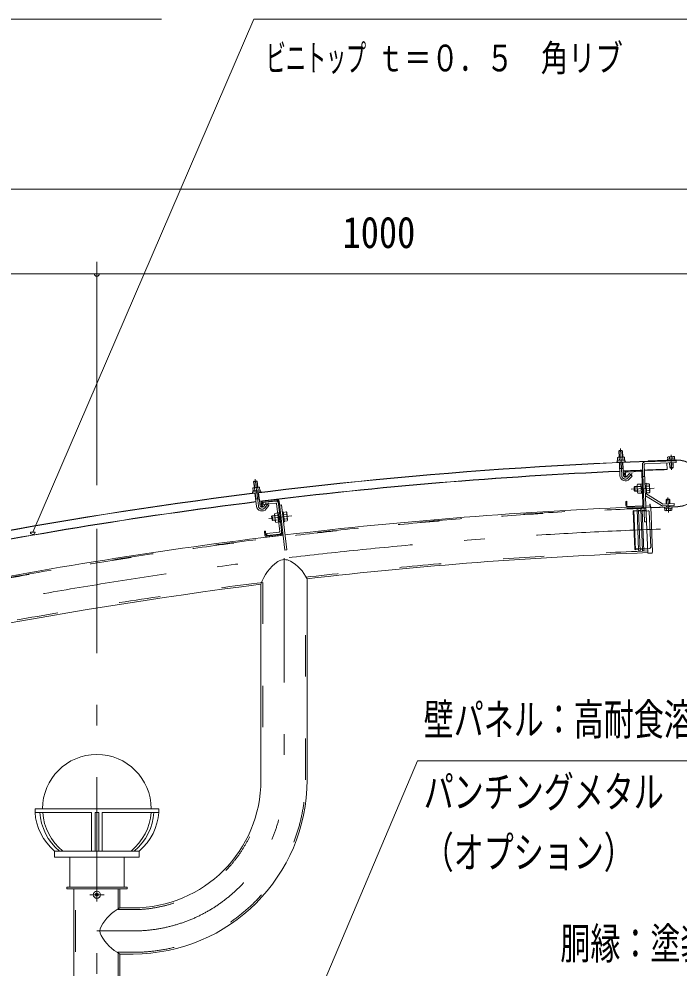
# Model space of a CAD drawing. Units: millimetres, scale not verified. Extents: x -37128 to 37128, y -29862 to 29862.
# Drawn here: x 30001 to 33828, y 20780 to 26285 of the extents above; entities that cross this region are included whole.
import ezdxf
from ezdxf.enums import TextEntityAlignment as Align

# ---------------------------------------------------------------- set-up
doc = ezdxf.new("R2010")
doc.units = ezdxf.units.MM
doc.header["$LTSCALE"] = 60
doc.linetypes.add('USER2', pattern=[10, 4, -6])
doc.linetypes.add('USER3', pattern=[24, 12, -5, 2, -5])
for name, color, linetype, lineweight in [('0-0_0', 7, 'Continuous', 18), ('0-6_2-0BOLD', 7, 'Continuous', 18), ('0-7_2-1HIDDEN', 3, 'USER2', 18), ('0-8_2-2CENTER', 3, 'USER3', 18), ('0-9_2-4THIN', 4, 'Continuous', 18), ('0-A_2-5DIM', 3, 'Continuous', 18)]:
    doc.layers.add(name, color=color, linetype=linetype, lineweight=lineweight)
doc.styles.add('ＭＳ ゴシック', font='')
doc.styles.get('ＭＳ ゴシック').set_extended_font_data('MS Gothic')

# ---------------------------------------------------------------- blocks, each defined once
blk = doc.blocks.new('ledl')
at = {"layer": '0-0_0'}
for p, q in [((14388.17, 13926.97), (14183.17, 13926.97)), ((14183.17, 13920.97), (14183.17, 13926.97)), ((14276.67, 13920.97), (14183.17, 13920.97)), ((14276.67, 13920.97), (14276.67, 13856.97)), ((14288.67, 13920.97), (14282.67, 13920.97)), ((14282.67, 13920.97), (14282.67, 13856.97)), ((14288.67, 13920.97), (14288.67, 13856.97)), ((14388.17, 13920.97), (14294.67, 13920.97)), ((14294.67, 13920.97), (14294.67, 13856.97)), ((14388.17, 13920.97), (14388.17, 13926.97)), ((14215.67, 13846.97), (14355.67, 13846.97)), ((14240.67, 13796.97), (14240.67, 13846.97)), ((14330.67, 13796.97), (14330.67, 13846.97)), ((14355.67, 13846.97), (14355.67, 13856.97)), ((14240.67, 13796.97), (14330.67, 13796.97))]:
    blk.add_line(p, q, dxfattribs=at)
blk.add_lwpolyline([(14215.67, 13846.97), (14215.67, 13856.97), (14355.67, 13856.97)], dxfattribs=at)
for start, end in [(0, 180), (183.82255, 231.05756), (308.94244, 356.17745)]:
    blk.add_arc((14285.67, 13926.97), 90, start, end, dxfattribs=at)
for centre, major_axis, start_param, end_param in [((14285.67, 13926.97), (102.47, 6.5), 3.1362923, 3.9034857), ((14293.67, 13926.97), (102.47, 6.5), 3.1362923, 3.9034857), ((14277.67, 13926.97), (-102.47, 6.5), 2.3796996, 3.146893), ((14285.67, 13926.97), (-102.47, 6.5), 2.3796996, 3.146893)]:
    blk.add_ellipse(centre, major_axis=major_axis, ratio=0.92312, start_param=start_param, end_param=end_param, dxfattribs=at)

msp = doc.modelspace()

# ---------------------------------------------------------------- linework, layer by layer
at = {"layer": '0-6_2-0BOLD'}
for p, q in [((33500.91, 23782.07), (33479.93, 23781.26)), ((33481.76, 23744.58), (33482.37, 23728.81)), ((33502.56, 23729.6), (33501.95, 23745.37)), ((33650.34, 23722.77), (33811.21, 23729.04)), ((33762.36, 23746.78), (33762.84, 23734.51)), ((33772.85, 23734.9), (33772.37, 23747.17)), ((33793.04, 23735.69), (33792.57, 23747.96)), ((33793.73, 23728.36), (33793.86, 23724.84)), ((33805.03, 23730.55), (33804.81, 23736.14)), ((33482.53, 23714.45), (33485.49, 23638.66)), ((33483.89, 23679.48), (33504.88, 23680.3)), ((33506.47, 23639.48), (33503.52, 23715.27)), ((33640.18, 23372.09), (33627.24, 23704.33)), ((33757.08, 23726.53), (33757.19, 23723.41)), ((33757.56, 23712.22), (33758.85, 23674.06)), ((33772.88, 23724.02), (33772.74, 23727.54)), ((33774.36, 23685.92), (33773.32, 23712.83)), ((33518.52, 23653.86), (33519.45, 23630.08)), ((33523.68, 23665.27), (33606.22, 23668.49)), ((33606.43, 23662.89), (33523.9, 23659.68)), ((33619.55, 23470.06), (33612.25, 23657.51)), ((33618.77, 23633.95), (33629.96, 23634.39)), ((31382.67, 23605.98), (31361.82, 23603.5)), ((31366.55, 23567.09), (31368.42, 23551.42)), ((31388.48, 23553.81), (31386.62, 23569.48)), ((33588.09, 23575.84), (33608.4, 23576.63)), ((33608.63, 23570.51), (33615.9, 23563.79)), ((33616.17, 23556.79), (33608.91, 23563.51)), ((33631.53, 23594.17), (33637.13, 23594.39)), ((33637.13, 23594.39), (33639.44, 23534.93)), ((33637.77, 23577.77), (33654.58, 23578.43)), ((31369.72, 23537.12), (31378.69, 23461.8)), ((31399.54, 23464.29), (31390.57, 23539.6)), ((33609.42, 23550.4), (33589.11, 23549.61)), ((33609.96, 23536.59), (33616.95, 23536.86)), ((33639.44, 23534.93), (33633.84, 23534.71)), ((33726.89, 23465.38), (33634.34, 23522)), ((33635.1, 23534.67), (33732.74, 23474.94)), ((33655.61, 23552.2), (33638.8, 23551.54)), ((31373.86, 23502.36), (31394.71, 23504.85)), ((31413.23, 23455.95), (31410.41, 23479.58)), ((31414.65, 23491.36), (31496.67, 23501.13)), ((31497.33, 23495.57), (31415.31, 23485.8)), ((31489.36, 23491.45), (31416.38, 23482.75)), ((31417.7, 23471.63), (31416.38, 23482.75)), ((31490.69, 23480.32), (31417.7, 23471.63)), ((31449.88, 23465.3), (31434.72, 23446.04)), ((31513.25, 23314.53), (31493.8, 23477.88)), ((31525.74, 23304.39), (31503.55, 23490.67)), ((31509.12, 23491.34), (31542.97, 23207.04)), ((33531.64, 23461.03), (33614.18, 23464.24)), ((33614.39, 23458.65), (33531.86, 23455.43)), ((33664.83, 23458.32), (33674.95, 23196.02)), ((33821.71, 23459.74), (33667.82, 23453.75)), ((33667.89, 23452), (33821.78, 23458)), ((33754.99, 23464.13), (33755.26, 23457.15)), ((33776.24, 23457.97), (33775.97, 23464.94)), ((33787.68, 23456.67), (33787.9, 23451.07)), ((31506.14, 23409.73), (31485.96, 23407.33)), ((31511.46, 23424.29), (31504.51, 23423.46)), ((31514.65, 23397.53), (31506.87, 23403.65)), ((31552.04, 23415.2), (31535.34, 23413.21)), ((33755.94, 23449.82), (33756.42, 23437.55)), ((33776.61, 23438.34), (33776.13, 23450.61)), ((31489.06, 23381.26), (31509.25, 23383.67)), ((31515.48, 23390.58), (31507.7, 23396.7)), ((31534.85, 23369.97), (31540.41, 23370.64)), ((31538.44, 23387.15), (31555.15, 23389.14)), ((31510.8, 23311.42), (31437.82, 23302.73)), ((31439.15, 23291.6), (31437.82, 23302.73)), ((31438.82, 23288.4), (31520.84, 23298.17)), ((31512.13, 23300.3), (31439.15, 23291.6)), ((31521.51, 23292.6), (31439.48, 23282.84)), ((31671.48, 23041.3), (31671.49, 21875.22)), ((31404.44, 21875.22), (31404.44, 23009.22)), ((30319.44, 14280.22), (30319.44, 21245.22)), ((30449.07, 21211.43), (30445.63, 21215)), ((30449.07, 21209), (30445.63, 21205.44)), ((30451.75, 21214.11), (30448.18, 21217.55)), ((30451.75, 21206.33), (30448.18, 21202.89)), ((30454.18, 21214.11), (30457.74, 21217.55)), ((30454.18, 21206.33), (30457.74, 21202.89)), ((30456.85, 21211.43), (30460.29, 21215)), ((30456.85, 21209), (30460.29, 21205.44)), ((30662.96, 20866.69), (30586.48, 20866.69)), ((30586.48, 20866.69), (30586.48, 14280.22))]:
    msp.add_line(p, q, dxfattribs=at)
for points in [[(33502.28, 23747.1), (33500.91, 23782.07), (33497.28, 23785.44), (33483.29, 23784.89), (33479.93, 23781.26), (33481.29, 23746.28)], [(33472.36, 23728.42), (33471.74, 23744.19), (33474.65, 23746.03), (33508.92, 23747.36), (33511.96, 23745.76), (33512.58, 23729.99)], [(33811.15, 23730.79), (33650.27, 23724.52), (33650.34, 23722.77)], [(33804.81, 23736.14), (33761.09, 23734.44), (33761.31, 23728.85)], [(33762.36, 23746.78), (33765.27, 23748.62), (33799.54, 23749.95), (33802.58, 23748.35), (33803.06, 23736.08)], [(33616.05, 23703.9), (33628.99, 23371.65), (33640.18, 23372.09)], [(33629.93, 23707.24), (33811.79, 23714.33), (33811.35, 23725.52), (33629.49, 23718.43)], [(33794.3, 23713.65), (33795.35, 23686.74), (33791.99, 23683.1), (33778, 23682.56), (33774.36, 23685.92), (33795.35, 23686.74)], [(33519.45, 23630.08), (33513.85, 23629.86), (33512.93, 23653.64)], [(33540.09, 23618.5), (33556.72, 23636.49), (33541.31, 23650.74), (33524.67, 23632.76)], [(31358.47, 23550.23), (31356.6, 23565.9), (31359.35, 23567.96), (31393.41, 23572.02), (31396.57, 23570.66), (31398.44, 23554.99)], [(31386.81, 23571.23), (31382.67, 23605.98), (31378.78, 23609.05), (31364.88, 23607.39), (31361.82, 23603.5), (31365.96, 23568.74)], [(33571.99, 23576.08), (33567.96, 23571.72), (33568.72, 23552.14), (33573.08, 23548.11)], [(33586.72, 23548.64), (33573.08, 23548.11), (33571.99, 23576.08), (33585.63, 23576.62)], [(33607.88, 23589.74), (33587.58, 23588.95), (33585.31, 23584.66), (33587.03, 23540.59), (33589.62, 23536.49), (33609.93, 23537.28)], [(33609.96, 23536.59), (33607.86, 23590.44), (33614.85, 23590.72)], [(33639.31, 23538.43), (33656.12, 23539.08), (33658.38, 23543.38), (33656.66, 23587.44), (33654.07, 23591.54), (33637.26, 23590.89)], [(31404.85, 23478.92), (31407.67, 23455.28), (31413.23, 23455.95)], [(31449.88, 23465.3), (31433.37, 23478.28), (31418.22, 23459.03)], [(31542.98, 23207.04), (31554.1, 23208.37), (31523.05, 23469.02), (31511.93, 23467.7)], [(33525.83, 23466.4), (33524.9, 23490.19), (33519.3, 23489.97), (33520.23, 23466.19)], [(33669.9, 23190.57), (33647.17, 23189.69), (33636.65, 23462.49), (33659.39, 23463.37)], [(33660.62, 23458.72), (33660.08, 23472.71), (33661.83, 23472.78), (33662.38, 23458.79)], [(33734.31, 23474.53), (33800.02, 23477.09), (33800.45, 23465.9), (33734.74, 23463.34)], [(33787.9, 23451.07), (33744.18, 23449.37), (33743.96, 23454.96)], [(33775.54, 23476.13), (33774.62, 23499.59), (33770.99, 23502.95), (33757, 23502.41), (33753.64, 23498.77)], [(33774.62, 23499.59), (33753.64, 23498.77), (33754.55, 23475.32)], [(31469.9, 23406.3), (31466.22, 23401.63), (31468.54, 23382.17), (31473.21, 23378.49), (31486.76, 23380.11)], [(31483.45, 23407.91), (31469.9, 23406.3), (31473.21, 23378.49)], [(31487.71, 23372.12), (31482.5, 23415.91), (31484.41, 23420.36), (31504.59, 23422.77)], [(31504.51, 23423.46), (31510.88, 23369.94), (31517.83, 23370.77)], [(31540.41, 23370.64), (31533.37, 23429.72), (31527.81, 23429.06)], [(31533.79, 23426.24), (31550.49, 23428.23), (31553.4, 23424.35), (31558.61, 23380.56), (31556.7, 23376.1), (31540, 23374.11)], [(33745.93, 23449.44), (33746.41, 23437.16), (33749.45, 23435.56)], [(33749.45, 23435.56), (33783.72, 23436.89), (33786.63, 23438.73), (33786.15, 23451)], [(31510.8, 23370.64), (31490.62, 23368.23), (31487.71, 23372.12)], [(31427.04, 23292.63), (31424.23, 23316.26), (31429.79, 23316.92), (31432.6, 23293.3)], [(30586.48, 21245.22), (30586.48, 21133.74), (30662.96, 21133.74)]]:
    msp.add_lwpolyline(points, dxfattribs=at)
for points in [[(33514.32, 23730.05), (33470.61, 23728.35), (33470.83, 23722.75), (33514.54, 23724.46)], [(31400.17, 23555.2), (31356.73, 23550.02), (31357.39, 23544.46), (31400.84, 23549.64)], [(30277.96, 21245.22), (30277.96, 21253.27), (30627.96, 21253.27), (30627.96, 21245.22)]]:
    msp.add_lwpolyline(points, close=True, dxfattribs=at)
msp.add_circle((30452.96, 21210.22), 20.65, dxfattribs=at)
for centre, radius, start, end in [((33477, 23737.94), 8.17, 54.38918, 92.23167), ((33492.98, 23716.14), 30.57, 72.93558, 111.52777), ((33507.21, 23739.12), 8.17, 92.23167, 130.07417), ((33767.62, 23740.53), 8.17, 54.38918, 92.23167), ((33783.59, 23718.73), 30.57, 72.93558, 111.52777), ((33797.82, 23741.71), 8.17, 92.23167, 130.07417), ((33816.46, 23594.39), 136.5, 272.23167, 92.23167), ((33816.46, 23594.39), 134.75, 272.23167, 92.23167), ((34652.96, -2904.43), 26646.03, 91.92674, 106.44423), ((34652.96, -2904.43), 26644.27, 91.92674, 106.44423), ((33471.84, 23719.3), 3.5, 92.23167, 272.23166), ((33513.8, 23720.93), 3.5, 272.23167, 92.23167), ((33630.04, 23704.44), 14, 92.23167, 182.23166), ((33630.04, 23704.44), 2.8, 92.23167, 182.23166), ((34652.96, -2904.43), 26595.27, 91.92674, 92.20755), ((34652.96, -2904.43), 26593.53, 91.92674, 92.20755), ((34652.96, -2904.43), 26595.27, 92.5182, 97.03343), ((34652.96, -2904.43), 26593.53, 92.51822, 97.03345), ((33516.96, 23639.89), 31.5, 182.23167, 317.23167), ((34652.96, -2904.43), 26595.27, 92.23167, 92.47296), ((34652.96, -2904.43), 26593.53, 92.23167, 92.47298), ((33516.96, 23639.89), 10.5, 182.23167, 317.23167), ((33524.12, 23654.08), 11.2, 92.23167, 182.23166), ((33524.12, 23654.08), 5.6, 92.23167, 182.23166), ((33606.65, 23657.29), 11.2, 2.23167, 92.23167), ((33606.65, 23657.29), 5.6, 2.23167, 92.23167), ((31362.34, 23560.09), 8.17, 58.94965, 96.79214), ((31380, 23539.63), 30.57, 77.49605, 116.08823), ((31392.36, 23563.66), 8.17, 96.79214, 134.63463), ((33595.49, 23582.69), 10.09, 182.23167, 222.79053), ((33622.88, 23564.06), 36.73, 161.29674, 203.1666), ((33646.67, 23584.69), 10.09, 321.67282, 2.23167), ((33620.82, 23563.98), 36.73, 341.29674, 23.16661), ((31358.67, 23541.09), 3.5, 96.79214, 276.79213), ((31400.38, 23546.06), 3.5, 276.79214, 96.79214), ((33597.03, 23543.35), 10.09, 141.67282, 182.23166), ((33636.56, 23537.06), 2.8, 182.23167, 238.54161), ((33648.2, 23545.34), 10.09, 2.23167, 42.79053), ((34652.96, -2904.43), 26595.27, 97.07867, 101.59389), ((34652.96, -2904.43), 26593.53, 97.07869, 101.5939), ((31409.97, 23465.53), 31.5, 186.79214, 321.79214), ((31409.97, 23465.53), 10.5, 186.79214, 321.79214), ((31415.97, 23480.24), 11.2, 96.79214, 186.79213), ((31415.97, 23480.24), 5.6, 96.79214, 186.79213), ((31491.02, 23477.54), 14, 6.79205, 96.79238), ((31491.02, 23477.54), 2.8, 6.79205, 96.79238), ((31497.99, 23490.01), 11.2, 6.79214, 96.79214), ((31497.99, 23490.01), 5.6, 6.79214, 96.79214), ((34652.96, -2904.43), 26383.53, 92.23167, 96.76782), ((33531.42, 23466.62), 11.2, 182.23167, 272.23167), ((33531.42, 23466.62), 5.6, 182.23167, 272.23167), ((33613.96, 23469.84), 5.6, 272.23167, 2.23167), ((33613.96, 23469.84), 11.2, 272.23167, 2.23167), ((33659.59, 23458.12), 5.25, 2.20737, 92.20737), ((33667.62, 23458.99), 7, 182.23167, 272.23167), ((33667.62, 23458.99), 5.25, 182.23167, 272.23167), ((33734.2, 23477.33), 14, 238.54161, 272.23167), ((33734.2, 23477.33), 2.8, 238.54161, 272.23167), ((31492.8, 23414.75), 10.09, 186.79214, 227.35098), ((31521.58, 23398.36), 36.73, 165.85719, 207.72705), ((31543.66, 23420.81), 10.09, 326.23329, 6.79214), ((31519.53, 23398.11), 36.73, 345.85721, 27.72708), ((33751.16, 23443.8), 8.17, 272.23167, 310.07417), ((33765.39, 23466.78), 30.57, 252.93558, 291.52777), ((33781.37, 23444.98), 8.17, 234.38918, 272.23167), ((31497.46, 23375.65), 10.09, 146.23328, 186.79213), ((31548.31, 23381.71), 10.09, 6.79214, 47.351), ((34652.96, -2904.43), 26383.53, 96.79214, 101.32828), ((31438.16, 23293.96), 11.2, 186.79214, 276.79214), ((31438.16, 23293.96), 5.6, 186.79214, 276.79214), ((31510.47, 23314.2), 2.8, 276.79238, 6.79205), ((31510.47, 23314.2), 14, 276.79238, 6.79205), ((31520.18, 23303.73), 5.6, 276.79214, 6.79214), ((31520.18, 23303.73), 11.2, 276.79214, 6.79214), ((34652.96, -2904.43), 26116.47, 92.20737, 96.55522), ((33669.7, 23195.81), 5.25, 272.20737, 2.20737), ((31636, 22938.8), 242.04, 123.52468, 163.08493), ((31540.99, 23082.22), 70, 60.71679, 123.52468), ((31460.33, 22938.39), 234.9, 25.98269, 60.71679), ((34652.96, -2904.43), 26116.47, 97.14531, 105.08748), ((30662.96, 21875.22), 1008.52, 270, 0), ((30662.96, 21875.22), 741.48, 270, 0), ((30452.96, 21210.22), 8.75, 123.11206, 146.88794), ((30452.96, 21210.22), 8.75, 213.11206, 236.88794), ((30447.82, 21210.22), 1.75, 315.99959, 44.00041), ((30452.96, 21215.36), 1.75, 225.99959, 314.00041), ((30452.96, 21205.07), 1.75, 45.99959, 134.00041), ((30458.11, 21210.22), 1.75, 135.99959, 224.00041), ((30452.96, 21210.22), 8.75, 33.11206, 56.88794), ((30452.96, 21210.22), 8.75, 303.11206, 326.88794), ((30720.93, 20888.13), 280, 118.69672, 150.48341), ((30522.96, 21000.22), 52.5, 150.48341, 209.51657), ((30720.93, 21112.3), 280, 209.51657, 241.30327)]:
    msp.add_arc(centre, radius, start, end, dxfattribs=at)
at = {"layer": '0-7_2-1HIDDEN'}
for p, q in [((33648.89, 23435.82), (33563.2, 23432.51)), ((33566.6, 23435.27), (33585.49, 23436)), ((33602.61, 23200.72), (33593.08, 23447.99)), ((33593.53, 23436.31), (33607.52, 23436.85)), ((33624.64, 23201.6), (33615.11, 23448.87)), ((33615.56, 23437.16), (33637.6, 23438.01)), ((33656.15, 23429.09), (33664.04, 23224.49)), ((33657.32, 23217.23), (33571.63, 23213.93)), ((33575.23, 23211.44), (33594.11, 23212.16)), ((33602.16, 23212.48), (33616.15, 23213.02)), ((33624.19, 23213.32), (33646.22, 23214.17)), ((31414.24, 23020.32), (31414.23, 21874.07)), ((31661.69, 21875.22), (31661.69, 23050.04)), ((30329.24, 14280.22), (30329.24, 21245.22)), ((30662.96, 20876.49), (30576.69, 20876.49)), ((30576.69, 20876.49), (30576.69, 14280.22))]:
    msp.add_line(p, q, dxfattribs=at)
msp.add_lwpolyline([(33571.68, 23212.7), (33575.31, 23209.34), (33566.52, 23437.37), (33563.16, 23433.74)], close=True, dxfattribs=at)
for points in [[(33588.14, 23447.79), (33585.16, 23444.57), (33594.44, 23203.6), (33597.76, 23200.53)], [(33610.2, 23448.67), (33607.19, 23445.42), (33616.48, 23204.45), (33619.76, 23201.41)], [(30576.69, 21245.22), (30576.69, 21123.94), (30662.96, 21123.94)]]:
    msp.add_lwpolyline(points, dxfattribs=at)
for centre, radius, start, end in [((34652.96, -2904.43), 26376.53, 91.92674, 106.22441), ((34652.96, -2904.43), 26373.72, 92.20737, 106.1636), ((33649.16, 23428.82), 7, 2.20737, 92.20737), ((34652.96, -2904.43), 26126.28, 92.20737, 96.57439), ((33657.05, 23224.22), 7, 272.20737, 2.20737), ((34652.96, -2904.43), 26126.28, 97.12095, 106.16364), ((30662.96, 21875.22), 998.73, 270, 0), ((30662.96, 21875.22), 751.27, 270, 359.91276)]:
    msp.add_arc(centre, radius, start, end, dxfattribs=at)
at = {"layer": '0-8_2-2CENTER'}
for p, q in [((33495.98, 23639.07), (33489.88, 23795.66)), ((33782, 23759.77), (33785.4, 23672.34)), ((31370.59, 23618.64), (31389.12, 23463.04)), ((33532.38, 23625.63), (33556.14, 23651.33)), ((33550.85, 23561.25), (33685.15, 23566.49)), ((33763.59, 23513.17), (33766.99, 23425.74)), ((31426.47, 23452.54), (31448.12, 23480.04)), ((31450.01, 23389.83), (31583.46, 23405.72)), ((30452.96, 23330.92), (30452.96, 14156.84)), ((31537.96, 23160.09), (31537.96, 21875.22)), ((30411.66, 21210.22), (30494.26, 21210.22)), ((30662.96, 21000.22), (30452.96, 21000.22))]:
    msp.add_line(p, q, dxfattribs=at)
for centre, radius, start, end in [((33516.96, 23639.89), 21, 182.23167, 317.23167), ((31409.97, 23465.53), 21, 186.79214, 321.79214), ((34652.96, -2904.43), 26250, 92.03471, 106.28024), ((30662.96, 21875.22), 875, 270, 0)]:
    msp.add_arc(centre, radius, start, end, dxfattribs=at)
at = {"layer": '0-9_2-4THIN'}
for p, q in [((33498.94, 23783.89), (33500.38, 23747.03)), ((33483.19, 23746.36), (33481.75, 23783.23)), ((33774.64, 23727.61), (33774.78, 23724.09)), ((33775.21, 23712.9), (33776.33, 23684.1)), ((33791.97, 23724.76), (33791.83, 23728.29)), ((33793.53, 23684.77), (33792.41, 23713.57)), ((31367.84, 23568.97), (31363.47, 23605.61)), ((31380.56, 23607.64), (31384.93, 23571)), ((33569.71, 23573.63), (33585.72, 23574.25)), ((31375.74, 23502.59), (31371.6, 23537.34)), ((33586.63, 23551), (33570.62, 23550.38)), ((31375.74, 23502.59), (31374.25, 23499.11)), ((33756.45, 23475.39), (33755.46, 23500.74)), ((33757.15, 23457.23), (33756.88, 23464.2)), ((33772.65, 23501.41), (33773.64, 23476.06)), ((33774.08, 23464.87), (33774.35, 23457.9)), ((31467.83, 23403.67), (31483.73, 23405.56)), ((31486.48, 23382.46), (31470.58, 23380.57))]:
    msp.add_line(p, q, dxfattribs=at)
for points in [[(33484.43, 23714.53), (33485.79, 23679.56), (33484.02, 23676.21)], [(33505.01, 23677.02), (33502.99, 23680.23), (33501.62, 23715.2)], [(31388.69, 23539.38), (31392.83, 23504.62), (31395.1, 23501.59)]]:
    msp.add_lwpolyline(points, dxfattribs=at)
at = {"layer": '0-A_2-5DIM'}
for p, q in [((31362.96, 26285.22), (30080.86, 23311.24)), ((31362.96, 26285.22), (35002.96, 26285.22)), ((26952.97, 25298.21), (33952.98, 25298.21)), ((30452.97, 23583.22), (30452.97, 24878.22)), ((27652.94, 24808.22), (30452.97, 24808.22)), ((30466.97, 24808.22), (30438.97, 24808.22)), ((30452.97, 24808.22), (33952.98, 24808.22)), ((30095.08, 23311.88), (30067.08, 23311.88)), ((32312.92, 21985.31), (31228.32, 19433.22)), ((32312.92, 21985.31), (35497.92, 21985.31))]:
    msp.add_line(p, q, dxfattribs=at)
msp.add_lwpolyline([(27059.12, 22290.22), (28272.58, 26285.22), (30827.59, 26285.22)], dxfattribs=at)
for centre in [(30452.97, 24808.22), (30081.08, 23311.88)]:
    msp.add_arc(centre, 14, 180, 0, dxfattribs=at)

# ---------------------------------------------------------------- block references
at = {"layer": '0-0_0', "xscale": 3.5, "yscale": 3.5}
msp.add_blockref('ledl', (-19546.88, -27036.13), dxfattribs=at)

# ---------------------------------------------------------------- texts
at = {"layer": '0-A_2-5DIM', "color": 7, "style": 'ＭＳ ゴシック'}
for s, height, width, p in [('ビニトップ ', 155, 0.55, (31432.96, 25935.22)), ('ｔ＝０．５\u3000角リブ', 155, 0.75, (32075.94, 25935.22)), ('1000', 182.3, 0.85, (31877.47, 24903.09)), ('壁パネル：高耐食溶融めっき鋼板', 182.3, 0.7, (32347.92, 22080.18)), ('パンチングメタル\u3000ｔ＝１．６', 182.3, 0.7, (32347.92, 21660.18)), ('（オプション）', 182.3, 0.7, (32347.92, 21310.18)), ('胴縁：塗装溶融亜鉛めっき鋼板', 182.3, 0.7, (33140.2, 20782.51))]:
    msp.add_text(s, height=height, dxfattribs=dict(at, width=width)).set_placement(p, align=Align.BOTTOM_LEFT)

doc.saveas('drawing.dxf')
